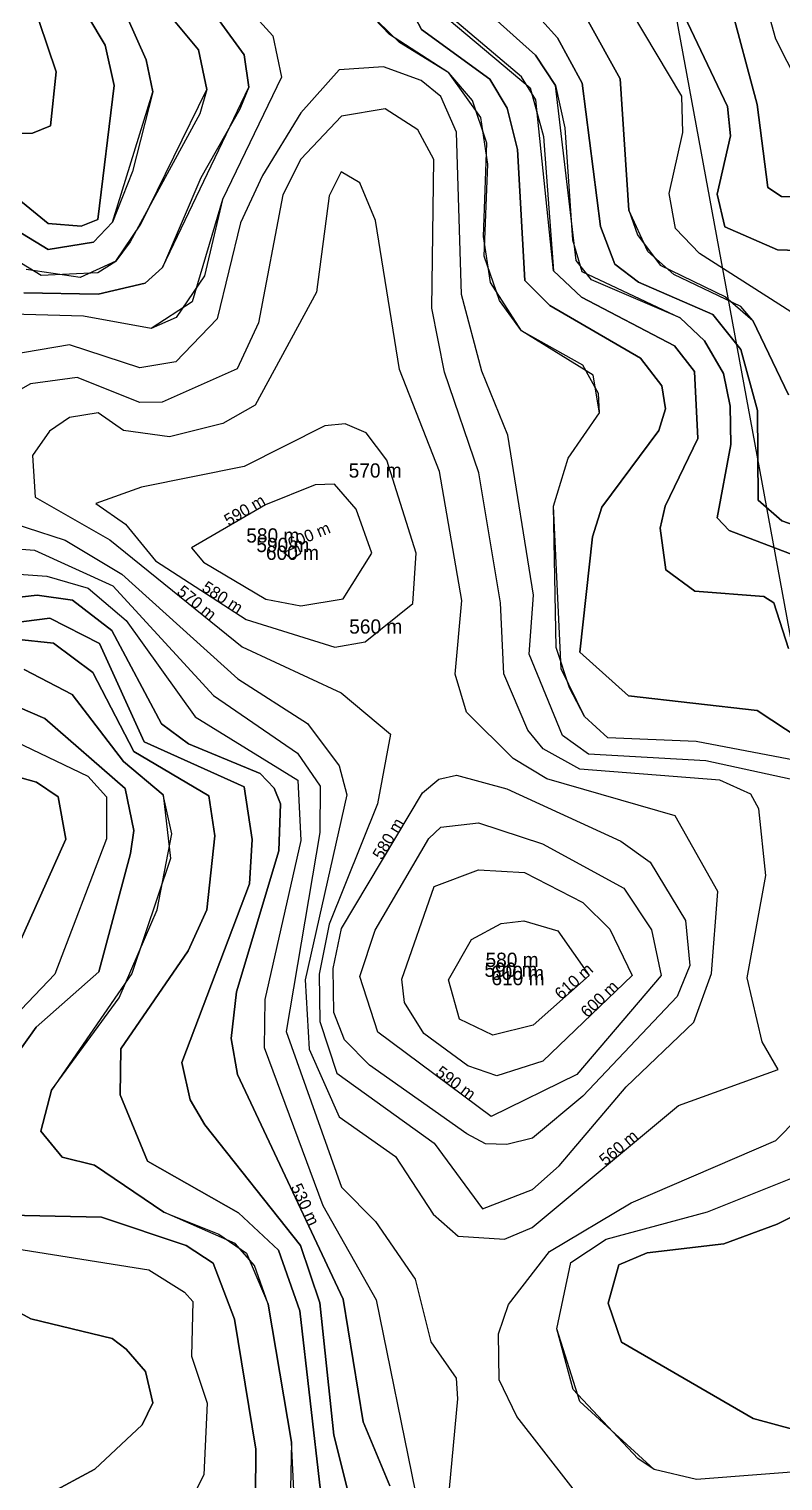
# Model space of a CAD drawing. Extents: x 120.7465 to 120.8269, y 14.0376 to 14.0711.
# Drawn here: x 120.78686 to 120.79235, y 14.04507 to 14.05564 of the extents above; entities that cross this region are included whole.
import ezdxf
from ezdxf.enums import TextEntityAlignment as Align

# ---------------------------------------------------------------- set-up
doc = ezdxf.new("R2010")
doc.units = 0
doc.header["$MEASUREMENT"] = 0
for name, color, linetype in [('Contour_Line_Intermediate', 7, 'Continuous'), ('Contour_Line_Major', 7, 'Continuous'), ('FEATURE_LABEL', 7, 'Continuous'), ('Iso-height_Area', 7, 'Continuous'), ('Unknown_Area_Type', 7, 'Continuous')]:
    doc.layers.add(name, color=color, linetype=linetype)

msp = doc.modelspace()

# ---------------------------------------------------------------- linework, layer by layer
at = {"layer": 'Contour_Line_Intermediate', "color": 36}
for points in [[(120.792464, 14.055239), (120.792298, 14.055564), (120.791956, 14.056797)], [(120.79176, 14.056597), (120.792162, 14.055089), (120.79224, 14.054484), (120.792339, 14.054419), (120.792484, 14.054415)], [(120.787845, 14.056257), (120.788429, 14.05545), (120.788464, 14.055215), (120.788398, 14.055055), (120.788114, 14.054556), (120.787836, 14.053902), (120.78771, 14.053788), (120.787367, 14.053707), (120.786826, 14.053718)], [(120.786751, 14.056249), (120.787061, 14.055326), (120.787021, 14.054934), (120.786889, 14.054879), (120.78638, 14.054865), (120.785919, 14.055026), (120.785423, 14.05509), (120.785165, 14.055187), (120.784446, 14.055632), (120.784163, 14.055739)], [(120.792475, 14.05047), (120.792163, 14.050677), (120.791227, 14.050782), (120.790873, 14.0511), (120.790965, 14.051941), (120.791033, 14.052156), (120.791447, 14.052716), (120.791495, 14.052873), (120.79147, 14.053041), (120.791313, 14.053243), (120.790654, 14.053625), (120.790473, 14.053807), (120.790418, 14.054761), (120.790343, 14.055063), (120.790217, 14.055274), (120.78972, 14.055635), (120.789422, 14.0562)], [(120.787434, 14.056047), (120.787717, 14.055413), (120.787765, 14.05518), (120.787617, 14.054601), (120.787471, 14.054231), (120.787332, 14.054087), (120.787002, 14.054034), (120.786024, 14.054631)], [(120.792391, 14.052976), (120.79213, 14.053516), (120.792045, 14.053619), (120.791557, 14.053852), (120.791367, 14.054019), (120.79123, 14.05432), (120.791165, 14.055276), (120.790713, 14.056096)], [(120.788293, 14.05597), (120.788637, 14.05559), (120.788702, 14.055288), (120.788273, 14.054396), (120.788142, 14.053842), (120.787935, 14.053538), (120.787752, 14.053458), (120.787261, 14.053548), (120.786305, 14.053574)], [(120.787721, 14.055941), (120.788096, 14.055486), (120.788159, 14.055198), (120.788106, 14.05502), (120.787599, 14.054089), (120.787495, 14.053948), (120.787235, 14.053828), (120.786842, 14.053888)], [(120.792448, 14.0518), (120.791959, 14.051988), (120.791872, 14.052079), (120.79197, 14.052614), (120.791967, 14.052892), (120.791917, 14.053131), (120.791779, 14.053369), (120.791602, 14.053536), (120.790958, 14.053811), (120.790846, 14.053954), (120.790694, 14.055228), (120.79055, 14.055447), (120.789995, 14.055947)], [(120.79239, 14.051127), (120.792285, 14.051461), (120.792212, 14.051506), (120.791709, 14.051546), (120.791498, 14.0517), (120.791457, 14.052004), (120.791492, 14.052163), (120.79173, 14.052657), (120.791706, 14.053145), (120.79156, 14.053332), (120.790885, 14.053686), (120.790681, 14.053878), (120.790551, 14.055124), (120.790448, 14.055291), (120.789773, 14.055862)], [(120.792495, 14.050303), (120.791718, 14.05045), (120.791075, 14.050477), (120.790907, 14.050632), (120.790798, 14.050841), (120.790699, 14.051136), (120.79068, 14.052164), (120.790788, 14.052513), (120.791016, 14.052843), (120.790969, 14.053118), (120.790447, 14.05344), (120.790287, 14.053661), (120.790177, 14.053985), (120.790202, 14.054654), (120.790151, 14.054994), (120.789919, 14.055319), (120.78956, 14.05554), (120.789321, 14.055771)], [(120.792696, 14.053394), (120.791744, 14.054003), (120.791568, 14.054185), (120.791523, 14.054441), (120.791622, 14.054886), (120.791614, 14.05515), (120.791247, 14.055764)], [(120.792677, 14.054019), (120.79231, 14.054031), (120.791928, 14.054198), (120.791872, 14.054435), (120.791968, 14.054861), (120.791947, 14.055074), (120.791607, 14.055788)], [(120.792402, 14.050176), (120.791788, 14.05031), (120.790936, 14.050358), (120.790747, 14.050495), (120.790504, 14.051087), (120.790534, 14.051515), (120.790349, 14.05268), (120.790159, 14.053148), (120.790012, 14.053706), (120.789974, 14.054888), (120.789861, 14.055147), (120.789718, 14.055264), (120.789444, 14.055362), (120.789121, 14.055341), (120.788843, 14.055028), (120.788564, 14.054573), (120.788402, 14.054227), (120.788232, 14.053527), (120.787933, 14.053215), (120.787671, 14.053171), (120.787159, 14.053339), (120.786288, 14.053192)], [(120.792315, 14.048062), (120.792198, 14.048263), (120.792089, 14.048729), (120.792226, 14.049475), (120.792174, 14.04996), (120.792117, 14.050067), (120.791892, 14.050168), (120.790872, 14.05025), (120.790605, 14.050396), (120.790493, 14.050534), (120.79032, 14.050944), (120.790294, 14.05146), (120.790137, 14.052408), (120.789887, 14.053141), (120.789794, 14.053607), (120.78981, 14.054688), (120.789693, 14.054904), (120.789456, 14.055057), (120.789137, 14.055005), (120.788843, 14.05469), (120.78871, 14.054432), (120.788534, 14.0535), (120.788379, 14.053165), (120.787833, 14.052922), (120.787671, 14.05292), (120.787215, 14.053101), (120.786875, 14.053055), (120.786712, 14.052963)], [(120.791876, 14.049358), (120.791565, 14.049909), (120.790633, 14.050179), (120.790388, 14.050328), (120.790047, 14.050665), (120.789966, 14.050941), (120.790014, 14.051478), (120.78985, 14.052417), (120.789561, 14.05316), (120.789386, 14.054243), (120.789272, 14.054518), (120.789136, 14.054599), (120.789048, 14.054423), (120.788955, 14.053723), (120.788509, 14.052899), (120.788275, 14.052765), (120.787886, 14.052669), (120.787551, 14.052714), (120.787368, 14.052843), (120.787159, 14.052809), (120.787012, 14.05271), (120.786889, 14.052534), (120.786908, 14.052229), (120.787452, 14.05192), (120.788414, 14.051139), (120.789136, 14.050804), (120.789494, 14.050503), (120.7894, 14.049996), (120.789047, 14.049121), (120.788975, 14.048756), (120.78898, 14.048413), (120.789104, 14.048036), (120.789811, 14.047527), (120.790165, 14.047048), (120.790528, 14.047188), (120.790723, 14.047361), (120.791209, 14.047937), (120.791702, 14.048408), (120.791831, 14.048762), (120.791876, 14.049358)], [(120.789681, 14.051823), (120.789468, 14.052498), (120.789318, 14.052698), (120.789165, 14.052763), (120.789016, 14.052748), (120.78843, 14.052453), (120.787682, 14.052302), (120.787349, 14.052183), (120.787567, 14.052034), (120.787784, 14.051765), (120.788444, 14.051338), (120.78909, 14.051138), (120.789309, 14.051177), (120.789658, 14.051456), (120.789681, 14.051823)], [(120.789358, 14.051823), (120.789244, 14.052143), (120.789088, 14.052324), (120.788947, 14.052319), (120.788585, 14.052175), (120.788047, 14.05186), (120.788133, 14.051756), (120.788586, 14.051486), (120.788842, 14.051439), (120.78915, 14.051489), (120.789358, 14.051823)], [(120.786556, 14.052101), (120.787127, 14.051916), (120.78754, 14.051669), (120.788384, 14.050907), (120.78889, 14.050581), (120.789121, 14.050273), (120.789176, 14.050063), (120.788874, 14.048715), (120.788902, 14.04821), (120.789122, 14.047717), (120.789531, 14.047429), (120.789806, 14.04701), (120.789986, 14.046848), (120.790323, 14.046828), (120.790525, 14.046913), (120.79159, 14.047801), (120.792315, 14.048062)], [(120.786621, 14.051866), (120.786903, 14.051844), (120.787473, 14.051585), (120.788206, 14.050785), (120.788817, 14.050366), (120.788982, 14.050126), (120.78898, 14.049788), (120.788735, 14.048339), (120.789139, 14.047206), (120.789386, 14.046955), (120.789674, 14.046536), (120.789787, 14.04608), (120.789972, 14.045814), (120.789983, 14.045665), (120.7899, 14.044775)], [(120.788843, 14.051823), (120.788821, 14.05187), (120.788717, 14.051827), (120.788776, 14.05178), (120.788843, 14.051823)], [(120.786653, 14.051678), (120.786994, 14.051654), (120.787295, 14.051568), (120.78757, 14.051331), (120.788073, 14.05063), (120.78882, 14.050168), (120.788843, 14.049729), (120.788579, 14.048572), (120.788574, 14.048222), (120.789002, 14.047071), (120.78939, 14.046384), (120.789675, 14.044992)], [(120.786645, 14.051484), (120.786923, 14.051517), (120.787181, 14.051479), (120.787466, 14.05126), (120.787827, 14.050579), (120.788024, 14.050434), (120.788545, 14.050218), (120.788648, 14.050112), (120.788693, 14.049996), (120.788681, 14.049655), (120.788374, 14.048627), (120.788335, 14.048287), (120.788382, 14.048025), (120.78915, 14.046389), (120.789296, 14.045496), (120.78949, 14.045032)], [(120.786465, 14.051279), (120.787015, 14.051348), (120.787377, 14.051165), (120.787701, 14.050449), (120.788429, 14.050121), (120.788488, 14.049736), (120.788468, 14.049413), (120.787976, 14.048114), (120.788036, 14.047842), (120.788143, 14.047659), (120.788839, 14.04678), (120.78898, 14.046363), (120.789082, 14.0454), (120.7892, 14.044926)], [(120.786768, 14.051195), (120.787041, 14.051167), (120.787328, 14.050952), (120.787626, 14.050378), (120.788173, 14.050055), (120.788215, 14.049763), (120.788159, 14.049226), (120.788023, 14.048926), (120.787531, 14.048213), (120.787526, 14.047879), (120.787725, 14.047395), (120.788388, 14.047018), (120.78868, 14.046747), (120.788834, 14.046304), (120.788986, 14.044995)], [(120.786693, 14.050741), (120.786978, 14.050619), (120.787563, 14.050108), (120.787626, 14.049803), (120.787603, 14.049636), (120.787372, 14.048774), (120.786915, 14.048371), (120.786798, 14.048204)], [(120.78659, 14.050534), (120.787291, 14.050199), (120.787427, 14.050047), (120.787428, 14.049742), (120.787052, 14.048757), (120.786608, 14.048294)], [(120.786465, 14.050281), (120.786918, 14.050154), (120.787077, 14.050047), (120.787132, 14.04974), (120.78669, 14.048751)], [(120.791673, 14.04882), (120.79158, 14.048594), (120.790895, 14.047868), (120.790527, 14.047563), (120.790342, 14.047516), (120.790186, 14.047521), (120.790051, 14.047594), (120.789341, 14.048093), (120.78916, 14.048279), (120.789082, 14.048477), (120.789076, 14.048798), (120.789137, 14.04909), (120.789728, 14.050076), (120.789845, 14.050177), (120.789974, 14.050206), (120.79034, 14.050105), (120.79117, 14.049724), (120.791385, 14.049572), (120.79164, 14.049148), (120.791673, 14.04882)], [(120.791465, 14.048746), (120.790851, 14.048026), (120.790228, 14.047719), (120.789402, 14.048333), (120.789271, 14.04874), (120.789383, 14.049077), (120.789774, 14.049745), (120.789861, 14.049828), (120.790135, 14.049858), (120.7906, 14.049706), (120.791193, 14.049383), (120.791393, 14.049079), (120.791465, 14.048746)], [(120.791254, 14.048746), (120.790602, 14.048122), (120.790269, 14.048017), (120.790057, 14.048089), (120.789736, 14.048325), (120.789596, 14.04855), (120.789577, 14.048719), (120.789813, 14.049396), (120.790134, 14.049515), (120.79047, 14.049496), (120.790894, 14.049278), (120.79109, 14.049084), (120.791254, 14.048746)], [(120.790939, 14.048746), (120.790532, 14.048386), (120.790238, 14.048312), (120.789997, 14.048429), (120.789917, 14.048714), (120.790085, 14.04901), (120.7903, 14.049126), (120.790465, 14.049144), (120.790713, 14.049071), (120.790939, 14.048746)], [(120.792481, 14.044807), (120.792302, 14.044757), (120.791724, 14.04436), (120.791575, 14.044313), (120.791166, 14.04457), (120.790414, 14.045536), (120.790285, 14.045802), (120.790281, 14.046137), (120.790353, 14.046351), (120.790651, 14.046736), (120.791246, 14.047092), (120.792298, 14.047545), (120.792621, 14.047874)], [(120.792663, 14.04515), (120.791722, 14.045076), (120.791412, 14.04515), (120.791294, 14.045229), (120.790823, 14.045732), (120.790705, 14.046174), (120.790806, 14.046658), (120.791063, 14.046828), (120.791801, 14.047025), (120.792626, 14.047356)], [(120.792446, 14.045436), (120.792133, 14.045522), (120.791176, 14.046077), (120.791078, 14.046361), (120.791155, 14.046641), (120.791361, 14.046727), (120.791919, 14.046793), (120.792309, 14.046935), (120.792678, 14.047123)], [(120.786603, 14.047005), (120.787392, 14.046986), (120.788008, 14.04678), (120.788205, 14.046653), (120.78836, 14.046245), (120.788515, 14.045298), (120.788512, 14.044945)], [(120.786437, 14.046811), (120.787735, 14.046603), (120.787996, 14.04644), (120.788055, 14.046372), (120.788047, 14.045974), (120.788161, 14.045632), (120.788137, 14.045111), (120.788055, 14.044954)], [(120.78633, 14.046546), (120.786876, 14.046247), (120.78747, 14.046103), (120.787571, 14.046027), (120.787712, 14.045864), (120.787765, 14.045634), (120.787687, 14.045476), (120.787344, 14.045153), (120.787001, 14.044968)]]:
    msp.add_lwpolyline(points, dxfattribs=at)
at = {"layer": 'Contour_Line_Major', "color": 36}
for points in [[(120.792464, 14.055239), (120.792298, 14.055564), (120.791956, 14.056797)], [(120.793013, 14.051823), (120.792343, 14.052057), (120.79217, 14.052207), (120.792164, 14.052861), (120.792043, 14.053304), (120.79184, 14.05356), (120.791299, 14.053795), (120.791126, 14.053926), (120.791023, 14.054201), (120.79089, 14.055244), (120.79071, 14.055574), (120.790368, 14.055955)], [(120.793013, 14.051823), (120.792343, 14.052057), (120.79217, 14.052207), (120.792164, 14.052861), (120.792043, 14.053304), (120.79184, 14.05356), (120.791299, 14.053795), (120.791126, 14.053926), (120.791023, 14.054201), (120.79089, 14.055244), (120.79071, 14.055574), (120.790368, 14.055955)], [(120.787172, 14.055933), (120.787418, 14.055521), (120.787484, 14.055226), (120.787364, 14.054251), (120.787243, 14.054203), (120.787004, 14.054223), (120.786614, 14.054538)], [(120.787172, 14.055933), (120.787418, 14.055521), (120.787484, 14.055226), (120.787364, 14.054251), (120.787243, 14.054203), (120.787004, 14.054223), (120.786614, 14.054538)], [(120.792402, 14.050176), (120.791788, 14.05031), (120.790936, 14.050358), (120.790747, 14.050495), (120.790504, 14.051087), (120.790534, 14.051515), (120.790349, 14.05268), (120.790159, 14.053148), (120.790012, 14.053706), (120.789974, 14.054888), (120.789861, 14.055147), (120.789718, 14.055264), (120.789444, 14.055362), (120.789121, 14.055341), (120.788843, 14.055028), (120.788564, 14.054573), (120.788402, 14.054227), (120.788232, 14.053527), (120.787933, 14.053215), (120.787671, 14.053171), (120.787159, 14.053339), (120.786288, 14.053192)], [(120.786621, 14.051866), (120.786903, 14.051844), (120.787473, 14.051585), (120.788206, 14.050785), (120.788817, 14.050366), (120.788982, 14.050126), (120.78898, 14.049788), (120.788735, 14.048339), (120.789139, 14.047206), (120.789386, 14.046955), (120.789674, 14.046536), (120.789787, 14.04608), (120.789972, 14.045814), (120.789983, 14.045665), (120.7899, 14.044775)], [(120.788843, 14.051823), (120.788821, 14.05187), (120.788717, 14.051827), (120.788776, 14.05178), (120.788843, 14.051823)], [(120.786828, 14.050974), (120.787178, 14.050794), (120.787552, 14.050306), (120.787841, 14.050063), (120.787894, 14.049598), (120.787611, 14.048762), (120.787027, 14.047913), (120.786949, 14.047613), (120.787106, 14.047425), (120.78734, 14.047365), (120.787846, 14.047024), (120.788244, 14.046864), (120.788446, 14.046724), (120.788603, 14.046354), (120.788774, 14.045349), (120.788762, 14.044789)], [(120.786828, 14.050974), (120.787178, 14.050794), (120.787552, 14.050306), (120.787841, 14.050063), (120.787894, 14.049598), (120.787611, 14.048762), (120.787027, 14.047913), (120.786949, 14.047613), (120.787106, 14.047425), (120.78734, 14.047365), (120.787846, 14.047024), (120.788244, 14.046864), (120.788446, 14.046724), (120.788603, 14.046354), (120.788774, 14.045349), (120.788762, 14.044789)], [(120.791254, 14.048746), (120.790602, 14.048122), (120.790269, 14.048017), (120.790057, 14.048089), (120.789736, 14.048325), (120.789596, 14.04855), (120.789577, 14.048719), (120.789813, 14.049396), (120.790134, 14.049515), (120.79047, 14.049496), (120.790894, 14.049278), (120.79109, 14.049084), (120.791254, 14.048746)], [(120.792481, 14.044807), (120.792302, 14.044757), (120.791724, 14.04436), (120.791575, 14.044313), (120.791166, 14.04457), (120.790414, 14.045536), (120.790285, 14.045802), (120.790281, 14.046137), (120.790353, 14.046351), (120.790651, 14.046736), (120.791246, 14.047092), (120.792298, 14.047545), (120.792621, 14.047874)]]:
    msp.add_lwpolyline(points, dxfattribs=at)
at = {"layer": 'Iso-height_Area', "color": 60}
for points in [[(120.792464, 14.055239, 450), (120.792298, 14.055564, 450), (120.791956, 14.056797, 450)], [(120.792464, 14.055239, 450), (120.792298, 14.055564, 450), (120.791956, 14.056797, 450)], [(120.792484, 14.054415, 460), (120.792339, 14.054419, 460), (120.79224, 14.054484, 460), (120.792162, 14.055089, 460), (120.79176, 14.056597, 460)]]:
    msp.add_polyline3d(points, dxfattribs=at)
at = {"layer": 'Iso-height_Area', "color": 2}
for points in [[(120.786826, 14.053718, 530), (120.787367, 14.053707, 530), (120.78771, 14.053788, 530), (120.787836, 14.053902, 530), (120.788464, 14.055215, 530), (120.788429, 14.05545, 530), (120.787845, 14.056257, 530)], [(120.784163, 14.055739, 490), (120.784446, 14.055632, 490), (120.785165, 14.055187, 490), (120.785423, 14.05509, 490), (120.785919, 14.055026, 490), (120.78638, 14.054865, 490), (120.786889, 14.054879, 490), (120.787021, 14.054934, 490), (120.787061, 14.055326, 490), (120.786751, 14.056249, 490)], [(120.789422, 14.0562, 530), (120.78972, 14.055635, 530), (120.790217, 14.055274, 530), (120.790343, 14.055063, 530), (120.790418, 14.054761, 530), (120.790473, 14.053807, 530), (120.790654, 14.053625, 530), (120.791313, 14.053243, 530), (120.79147, 14.053041, 530), (120.791495, 14.052873, 530), (120.791447, 14.052716, 530), (120.791033, 14.052156, 530), (120.790965, 14.051941, 530), (120.790873, 14.0511, 530), (120.791227, 14.050782, 530), (120.792163, 14.050677, 530), (120.792475, 14.05047, 530)], [(120.786024, 14.054631, 510), (120.787002, 14.054034, 510), (120.787332, 14.054087, 510), (120.787471, 14.054231, 510), (120.787765, 14.05518, 510), (120.787717, 14.055413, 510), (120.787434, 14.056047, 510)], [(120.790713, 14.056096, 490), (120.791165, 14.055276, 490), (120.79123, 14.05432, 490), (120.791291, 14.054139, 490), (120.791457, 14.05392, 490), (120.791932, 14.053689, 490), (120.79213, 14.053516, 490), (120.792391, 14.052976, 490)], [(120.785959, 14.05445, 520), (120.786953, 14.053847, 520), (120.787364, 14.053865, 520), (120.787495, 14.053948, 520), (120.787678, 14.054217, 520), (120.788159, 14.055198, 520), (120.788096, 14.055486, 520), (120.787721, 14.055941, 520)], [(120.788293, 14.05597, 540), (120.788637, 14.05559, 540), (120.788702, 14.055288, 540), (120.788273, 14.054396, 540), (120.788051, 14.053653, 540), (120.787752, 14.053458, 540), (120.787261, 14.053548, 540), (120.786305, 14.053574, 540)], [(120.789995, 14.055947, 510), (120.79055, 14.055447, 510), (120.790694, 14.055228, 510), (120.790763, 14.05492, 510), (120.790819, 14.054103, 510), (120.790886, 14.053873, 510), (120.791602, 14.053536, 510), (120.791779, 14.053369, 510), (120.791917, 14.053131, 510), (120.791967, 14.052892, 510), (120.79197, 14.052614, 510), (120.791872, 14.052079, 510), (120.791959, 14.051988, 510), (120.792448, 14.0518, 510)], [(120.790368, 14.055955, 500), (120.79071, 14.055574, 500), (120.79089, 14.055244, 500), (120.791023, 14.054201, 500), (120.791126, 14.053926, 500), (120.791299, 14.053795, 500), (120.79184, 14.05356, 500), (120.792043, 14.053304, 500), (120.792164, 14.052861, 500), (120.79217, 14.052207, 500), (120.792343, 14.052057, 500), (120.793013, 14.051823, 500)], [(120.790368, 14.055955, 500), (120.79071, 14.055574, 500), (120.79089, 14.055244, 500), (120.791023, 14.054201, 500), (120.791126, 14.053926, 500), (120.791299, 14.053795, 500), (120.79184, 14.05356, 500), (120.792043, 14.053304, 500), (120.792164, 14.052861, 500), (120.79217, 14.052207, 500), (120.792343, 14.052057, 500), (120.793013, 14.051823, 500)], [(120.786614, 14.054538, 500), (120.787004, 14.054223, 500), (120.787243, 14.054203, 500), (120.787364, 14.054251, 500), (120.787484, 14.055226, 500), (120.787418, 14.055521, 500), (120.787172, 14.055933, 500)], [(120.786614, 14.054538, 500), (120.787004, 14.054223, 500), (120.787243, 14.054203, 500), (120.787364, 14.054251, 500), (120.787484, 14.055226, 500), (120.787418, 14.055521, 500), (120.787172, 14.055933, 500)], [(120.792495, 14.050303, 540), (120.791718, 14.05045, 540), (120.791075, 14.050477, 540), (120.790907, 14.050632, 540), (120.790736, 14.05098, 540), (120.79068, 14.052164, 540), (120.790788, 14.052513, 540), (120.791016, 14.052843, 540), (120.791007, 14.052985, 540), (120.790893, 14.05319, 540), (120.790447, 14.05344, 540), (120.790223, 14.053793, 540), (120.790171, 14.054127, 540), (120.790196, 14.054807, 540), (120.79009, 14.055118, 540), (120.789919, 14.055319, 540), (120.789486, 14.055599, 540), (120.789321, 14.055771, 540)], [(120.789847, 14.055768, 520), (120.790511, 14.055211, 520), (120.790607, 14.054856, 520), (120.790681, 14.053878, 520), (120.790885, 14.053686, 520), (120.79156, 14.053332, 520), (120.791706, 14.053145, 520), (120.79173, 14.052657, 520), (120.791492, 14.052163, 520), (120.791457, 14.052004, 520), (120.791498, 14.0517, 520), (120.791709, 14.051546, 520), (120.792212, 14.051506, 520), (120.792285, 14.051461, 520), (120.79239, 14.051127, 520)], [(120.792696, 14.053394, 480), (120.791744, 14.054003, 480), (120.791568, 14.054185, 480), (120.791523, 14.054441, 480), (120.791622, 14.054886, 480), (120.791614, 14.05515, 480), (120.791247, 14.055764, 480)], [(120.791607, 14.055788, 470), (120.791947, 14.055074, 470), (120.791968, 14.054861, 470), (120.791872, 14.054435, 470), (120.791928, 14.054198, 470), (120.79231, 14.054031, 470), (120.792677, 14.054019, 470)], [(120.792402, 14.050176, 550), (120.791788, 14.05031, 550), (120.790936, 14.050358, 550), (120.790747, 14.050495, 550), (120.790504, 14.051087, 550), (120.790534, 14.051515, 550), (120.790349, 14.05268, 550), (120.790159, 14.053148, 550), (120.790012, 14.053706, 550), (120.789974, 14.054888, 550), (120.789861, 14.055147, 550), (120.789718, 14.055264, 550), (120.789444, 14.055362, 550), (120.789121, 14.055341, 550), (120.788843, 14.055028, 550), (120.788564, 14.054573, 550), (120.788402, 14.054227, 550), (120.788232, 14.053527, 550), (120.787933, 14.053215, 550), (120.787671, 14.053171, 550), (120.787159, 14.053339, 550), (120.786288, 14.053192, 550)], [(120.792402, 14.050176, 550), (120.791788, 14.05031, 550), (120.790936, 14.050358, 550), (120.790747, 14.050495, 550), (120.790504, 14.051087, 550), (120.790534, 14.051515, 550), (120.790349, 14.05268, 550), (120.790159, 14.053148, 550), (120.790012, 14.053706, 550), (120.789974, 14.054888, 550), (120.789861, 14.055147, 550), (120.789718, 14.055264, 550), (120.789444, 14.055362, 550), (120.789121, 14.055341, 550), (120.788843, 14.055028, 550), (120.788564, 14.054573, 550), (120.788402, 14.054227, 550), (120.788232, 14.053527, 550), (120.787933, 14.053215, 550), (120.787671, 14.053171, 550), (120.787159, 14.053339, 550), (120.786288, 14.053192, 550)], [(120.786556, 14.052101, 560), (120.787127, 14.051916, 560), (120.78754, 14.051669, 560), (120.788384, 14.050907, 560), (120.78889, 14.050581, 560), (120.789121, 14.050273, 560), (120.789176, 14.050063, 560), (120.788874, 14.048715, 560), (120.788902, 14.04821, 560), (120.789122, 14.047717, 560), (120.789531, 14.047429, 560), (120.789806, 14.04701, 560), (120.789986, 14.046848, 560), (120.790323, 14.046828, 560), (120.790525, 14.046913, 560), (120.79159, 14.047801, 560), (120.792315, 14.048062, 560), (120.792315, 14.048062, 560), (120.792198, 14.048263, 560), (120.792089, 14.048729, 560), (120.792226, 14.049475, 560), (120.792174, 14.04996, 560), (120.792117, 14.050067, 560), (120.791892, 14.050168, 560), (120.790872, 14.05025, 560), (120.790605, 14.050396, 560), (120.790493, 14.050534, 560), (120.79032, 14.050944, 560), (120.790294, 14.05146, 560), (120.790137, 14.052408, 560), (120.789887, 14.053141, 560), (120.789794, 14.053607, 560), (120.78981, 14.054688, 560), (120.789693, 14.054904, 560), (120.789456, 14.055057, 560), (120.789137, 14.055005, 560), (120.788843, 14.05469, 560), (120.78871, 14.054432, 560), (120.788534, 14.0535, 560), (120.788379, 14.053165, 560), (120.787833, 14.052922, 560), (120.787671, 14.05292, 560), (120.787215, 14.053101, 560), (120.786875, 14.053055, 560), (120.786712, 14.052963, 560)], [(120.786621, 14.051866, 550), (120.786903, 14.051844, 550), (120.787473, 14.051585, 550), (120.788206, 14.050785, 550), (120.788817, 14.050366, 550), (120.788982, 14.050126, 550), (120.78898, 14.049788, 550), (120.788735, 14.048339, 550), (120.789139, 14.047206, 550), (120.789386, 14.046955, 550), (120.789674, 14.046536, 550), (120.789787, 14.04608, 550), (120.789972, 14.045814, 550), (120.789983, 14.045665, 550), (120.7899, 14.044775, 550)], [(120.786621, 14.051866, 550), (120.786903, 14.051844, 550), (120.787473, 14.051585, 550), (120.788206, 14.050785, 550), (120.788817, 14.050366, 550), (120.788982, 14.050126, 550), (120.78898, 14.049788, 550), (120.788735, 14.048339, 550), (120.789139, 14.047206, 550), (120.789386, 14.046955, 550), (120.789674, 14.046536, 550), (120.789787, 14.04608, 550), (120.789972, 14.045814, 550), (120.789983, 14.045665, 550), (120.7899, 14.044775, 550)], [(120.786653, 14.051678, 540), (120.786994, 14.051654, 540), (120.787295, 14.051568, 540), (120.78757, 14.051331, 540), (120.788073, 14.05063, 540), (120.78882, 14.050168, 540), (120.788843, 14.049729, 540), (120.788579, 14.048572, 540), (120.788574, 14.048222, 540), (120.789002, 14.047071, 540), (120.78939, 14.046384, 540), (120.789675, 14.044992, 540)], [(120.78949, 14.045032, 530), (120.789296, 14.045496, 530), (120.78915, 14.046389, 530), (120.788382, 14.048025, 530), (120.788335, 14.048287, 530), (120.788374, 14.048627, 530), (120.788681, 14.049655, 530), (120.788693, 14.049996, 530), (120.788648, 14.050112, 530), (120.788545, 14.050218, 530), (120.788024, 14.050434, 530), (120.787827, 14.050579, 530), (120.787466, 14.05126, 530), (120.787181, 14.051479, 530), (120.786923, 14.051517, 530), (120.786645, 14.051484, 530)], [(120.7892, 14.044926, 520), (120.789082, 14.0454, 520), (120.78898, 14.046363, 520), (120.788839, 14.04678, 520), (120.788143, 14.047659, 520), (120.788036, 14.047842, 520), (120.787976, 14.048114, 520), (120.788468, 14.049413, 520), (120.788488, 14.049736, 520), (120.788429, 14.050121, 520), (120.787701, 14.050449, 520), (120.787377, 14.051165, 520), (120.787015, 14.051348, 520), (120.786465, 14.051279, 520)], [(120.788986, 14.044995, 510), (120.788834, 14.046304, 510), (120.78868, 14.046747, 510), (120.788388, 14.047018, 510), (120.787725, 14.047395, 510), (120.787526, 14.047879, 510), (120.787531, 14.048213, 510), (120.788023, 14.048926, 510), (120.788159, 14.049226, 510), (120.788215, 14.049763, 510), (120.788173, 14.050055, 510), (120.787626, 14.050378, 510), (120.787328, 14.050952, 510), (120.787041, 14.051167, 510), (120.786768, 14.051195, 510)], [(120.788793, 14.044948, 500), (120.788774, 14.045349, 500), (120.788603, 14.046354, 500), (120.788504, 14.046636, 500), (120.788365, 14.046795, 500), (120.787846, 14.047024, 500), (120.78734, 14.047365, 500), (120.787106, 14.047425, 500), (120.786949, 14.047613, 500), (120.787027, 14.047913, 500), (120.787519, 14.048585, 500), (120.787797, 14.049224, 500), (120.787904, 14.049779, 500), (120.787841, 14.050063, 500), (120.787552, 14.050306, 500), (120.787178, 14.050794, 500), (120.786828, 14.050974, 500)], [(120.788793, 14.044948, 500), (120.788774, 14.045349, 500), (120.788603, 14.046354, 500), (120.788504, 14.046636, 500), (120.788365, 14.046795, 500), (120.787846, 14.047024, 500), (120.78734, 14.047365, 500), (120.787106, 14.047425, 500), (120.786949, 14.047613, 500), (120.787027, 14.047913, 500), (120.787519, 14.048585, 500), (120.787797, 14.049224, 500), (120.787904, 14.049779, 500), (120.787841, 14.050063, 500), (120.787552, 14.050306, 500), (120.787178, 14.050794, 500), (120.786828, 14.050974, 500)], [(120.786798, 14.048204, 490), (120.786915, 14.048371, 490), (120.787372, 14.048774, 490), (120.787603, 14.049636, 490), (120.787626, 14.049803, 490), (120.787563, 14.050108, 490), (120.786978, 14.050619, 490), (120.786693, 14.050741, 490)], [(120.78659, 14.050534, 480), (120.787291, 14.050199, 480), (120.787427, 14.050047, 480), (120.787428, 14.049742, 480), (120.787052, 14.048757, 480), (120.786608, 14.048294, 480)], [(120.78669, 14.048751, 470), (120.787132, 14.04974, 470), (120.787077, 14.050047, 470), (120.786918, 14.050154, 470), (120.786465, 14.050281, 470)], [(120.792481, 14.044807, 550), (120.792302, 14.044757, 550), (120.791724, 14.04436, 550), (120.791575, 14.044313, 550), (120.791166, 14.04457, 550), (120.790414, 14.045536, 550), (120.790285, 14.045802, 550), (120.790281, 14.046137, 550), (120.790353, 14.046351, 550), (120.790651, 14.046736, 550), (120.791246, 14.047092, 550), (120.792298, 14.047545, 550), (120.792621, 14.047874, 550)], [(120.792481, 14.044807, 550), (120.792302, 14.044757, 550), (120.791724, 14.04436, 550), (120.791575, 14.044313, 550), (120.791166, 14.04457, 550), (120.790414, 14.045536, 550), (120.790285, 14.045802, 550), (120.790281, 14.046137, 550), (120.790353, 14.046351, 550), (120.790651, 14.046736, 550), (120.791246, 14.047092, 550), (120.792298, 14.047545, 550), (120.792621, 14.047874, 550)], [(120.792663, 14.04515, 540), (120.791722, 14.045076, 540), (120.791412, 14.04515, 540), (120.790871, 14.045645, 540), (120.790705, 14.046174, 540), (120.790806, 14.046658, 540), (120.791063, 14.046828, 540), (120.791801, 14.047025, 540), (120.792626, 14.047356, 540)], [(120.792678, 14.047123, 530), (120.792309, 14.046935, 530), (120.791919, 14.046793, 530), (120.791361, 14.046727, 530), (120.791155, 14.046641, 530), (120.791078, 14.046361, 530), (120.791176, 14.046077, 530), (120.792133, 14.045522, 530), (120.792446, 14.045436, 530)], [(120.788512, 14.044945, 490), (120.788515, 14.045298, 490), (120.78836, 14.046245, 490), (120.788205, 14.046653, 490), (120.788008, 14.04678, 490), (120.787392, 14.046986, 490), (120.786603, 14.047005, 490)], [(120.786437, 14.046811, 480), (120.787735, 14.046603, 480), (120.787996, 14.04644, 480), (120.788055, 14.046372, 480), (120.788047, 14.045974, 480), (120.788161, 14.045632, 480), (120.788137, 14.045111, 480), (120.788055, 14.044954, 480)], [(120.787001, 14.044968, 470), (120.787344, 14.045153, 470), (120.787687, 14.045476, 470), (120.787765, 14.045634, 470), (120.787712, 14.045864, 470), (120.787571, 14.046027, 470), (120.78747, 14.046103, 470), (120.786876, 14.046247, 470), (120.78633, 14.046546, 470)]]:
    msp.add_polyline3d(points, dxfattribs=at)
msp.add_polyline3d([(120.791876, 14.049358, 570), (120.791565, 14.049909, 570), (120.790633, 14.050179, 570), (120.790388, 14.050328, 570), (120.790047, 14.050665, 570), (120.789966, 14.050941, 570), (120.790014, 14.051478, 570), (120.78985, 14.052417, 570), (120.789561, 14.05316, 570), (120.789386, 14.054243, 570), (120.789272, 14.054518, 570), (120.789136, 14.054599, 570), (120.789048, 14.054423, 570), (120.788955, 14.053723, 570), (120.788509, 14.052899, 570), (120.788275, 14.052765, 570), (120.787886, 14.052669, 570), (120.787551, 14.052714, 570), (120.787368, 14.052843, 570), (120.787159, 14.052809, 570), (120.787012, 14.05271, 570), (120.786889, 14.052534, 570), (120.786908, 14.052229, 570), (120.787452, 14.05192, 570), (120.788414, 14.051139, 570), (120.789136, 14.050804, 570), (120.789494, 14.050503, 570), (120.7894, 14.049996, 570), (120.789047, 14.049121, 570), (120.788975, 14.048756, 570), (120.78898, 14.048413, 570), (120.789104, 14.048036, 570), (120.789811, 14.047527, 570), (120.790165, 14.047048, 570), (120.790528, 14.047188, 570), (120.790723, 14.047361, 570), (120.791209, 14.047937, 570), (120.791702, 14.048408, 570), (120.791831, 14.048762, 570), (120.791876, 14.049358, 570)], close=True, dxfattribs=at)
at = {"layer": 'Iso-height_Area', "color": 40}
for points in [[(120.789681, 14.051823, 580), (120.789468, 14.052498, 580), (120.789318, 14.052698, 580), (120.789165, 14.052763, 580), (120.789016, 14.052748, 580), (120.78843, 14.052453, 580), (120.787682, 14.052302, 580), (120.787349, 14.052183, 580), (120.787567, 14.052034, 580), (120.787784, 14.051765, 580), (120.788444, 14.051338, 580), (120.78909, 14.051138, 580), (120.789309, 14.051177, 580), (120.789658, 14.051456, 580), (120.789681, 14.051823, 580)], [(120.789358, 14.051823, 590), (120.789244, 14.052143, 590), (120.789088, 14.052324, 590), (120.788947, 14.052319, 590), (120.788585, 14.052175, 590), (120.788047, 14.05186, 590), (120.788133, 14.051756, 590), (120.788586, 14.051486, 590), (120.788842, 14.051439, 590), (120.78915, 14.051489, 590), (120.789358, 14.051823, 590)], [(120.788843, 14.051823, 600), (120.788821, 14.05187, 600), (120.788717, 14.051827, 600), (120.788776, 14.05178, 600), (120.788843, 14.051823, 600)], [(120.788843, 14.051823, 600), (120.788821, 14.05187, 600), (120.788717, 14.051827, 600), (120.788776, 14.05178, 600), (120.788843, 14.051823, 600)], [(120.791673, 14.04882, 580), (120.79158, 14.048594, 580), (120.790895, 14.047868, 580), (120.790527, 14.047563, 580), (120.790342, 14.047516, 580), (120.790186, 14.047521, 580), (120.790051, 14.047594, 580), (120.789341, 14.048093, 580), (120.78916, 14.048279, 580), (120.789082, 14.048477, 580), (120.789076, 14.048798, 580), (120.789137, 14.04909, 580), (120.789728, 14.050076, 580), (120.789845, 14.050177, 580), (120.789974, 14.050206, 580), (120.79034, 14.050105, 580), (120.79117, 14.049724, 580), (120.791385, 14.049572, 580), (120.79164, 14.049148, 580), (120.791673, 14.04882, 580)], [(120.791465, 14.048746, 590), (120.790851, 14.048026, 590), (120.790228, 14.047719, 590), (120.789402, 14.048333, 590), (120.789271, 14.04874, 590), (120.789383, 14.049077, 590), (120.789774, 14.049745, 590), (120.789861, 14.049828, 590), (120.790135, 14.049858, 590), (120.7906, 14.049706, 590), (120.791193, 14.049383, 590), (120.791393, 14.049079, 590), (120.791465, 14.048746, 590)], [(120.791254, 14.048746, 600), (120.790602, 14.048122, 600), (120.790269, 14.048017, 600), (120.790057, 14.048089, 600), (120.789736, 14.048325, 600), (120.789596, 14.04855, 600), (120.789577, 14.048719, 600), (120.789813, 14.049396, 600), (120.790134, 14.049515, 600), (120.79047, 14.049496, 600), (120.790894, 14.049278, 600), (120.79109, 14.049084, 600), (120.791254, 14.048746, 600)], [(120.791254, 14.048746, 600), (120.790602, 14.048122, 600), (120.790269, 14.048017, 600), (120.790057, 14.048089, 600), (120.789736, 14.048325, 600), (120.789596, 14.04855, 600), (120.789577, 14.048719, 600), (120.789813, 14.049396, 600), (120.790134, 14.049515, 600), (120.79047, 14.049496, 600), (120.790894, 14.049278, 600), (120.79109, 14.049084, 600), (120.791254, 14.048746, 600)], [(120.790939, 14.048746, 610), (120.790532, 14.048386, 610), (120.790238, 14.048312, 610), (120.789997, 14.048429, 610), (120.789917, 14.048714, 610), (120.790085, 14.04901, 610), (120.7903, 14.049126, 610), (120.790465, 14.049144, 610), (120.790713, 14.049071, 610), (120.790939, 14.048746, 610)]]:
    msp.add_polyline3d(points, close=True, dxfattribs=at)
at = {"layer": 'Unknown_Area_Type', "color": 18}
msp.add_polyline3d([(120.777463, 14.04468, 0), (120.779351, 14.041737, 0), (120.793779, 14.043765, 0), (120.790274, 14.062798, 0), (120.786228, 14.062503, 0), (120.777463, 14.04468, 0)], close=True, dxfattribs=at)

# ---------------------------------------------------------------- texts
at = {"layer": 'FEATURE_LABEL', "color": 18}
for s, p in [('570 m', (120.789383, 14.052424, 570)), ('580 m', (120.788638, 14.051951, 580)), ('590 m', (120.788711, 14.051882, 590)), ('600 m', (120.788781, 14.051825, 600)), ('600 m', (120.788781, 14.051825, 600)), ('560 m', (120.789387, 14.051288, 560)), ('580 m', (120.790379, 14.048861, 580)), ('590 m', (120.790371, 14.048789, 590)), ('600 m', (120.790419, 14.048766, 600)), ('600 m', (120.790419, 14.048766, 600)), ('610 m', (120.790422, 14.048728, 610))]:
    msp.add_text(s, height=0.0001038, dxfattribs=at).set_placement(p, align=Align.MIDDLE_CENTER)
for s, rotation, p in [('590 m', 30.4, (120.788316, 14.052017)), ('600 m', 22.6, (120.788769, 14.051849)), ('600 m', 22.6, (120.788769, 14.051849)), ('580 m', 327.1, (120.788114, 14.051552)), ('570 m', 320.9, (120.787933, 14.051529)), ('580 m', 59.1, (120.789432, 14.049583)), ('610 m', 41.5, (120.790736, 14.048566)), ('600 m', 43.7, (120.790928, 14.048434)), ('600 m', 43.7, (120.790928, 14.048434)), ('590 m', 323.4, (120.789815, 14.048026)), ('560 m', 39.8, (120.791058, 14.047357)), ('530 m', 295.2, (120.788766, 14.047207))]:
    msp.add_text(s, height=0.0000865, rotation=rotation, dxfattribs=at).set_placement(p)

doc.saveas('drawing.dxf')
